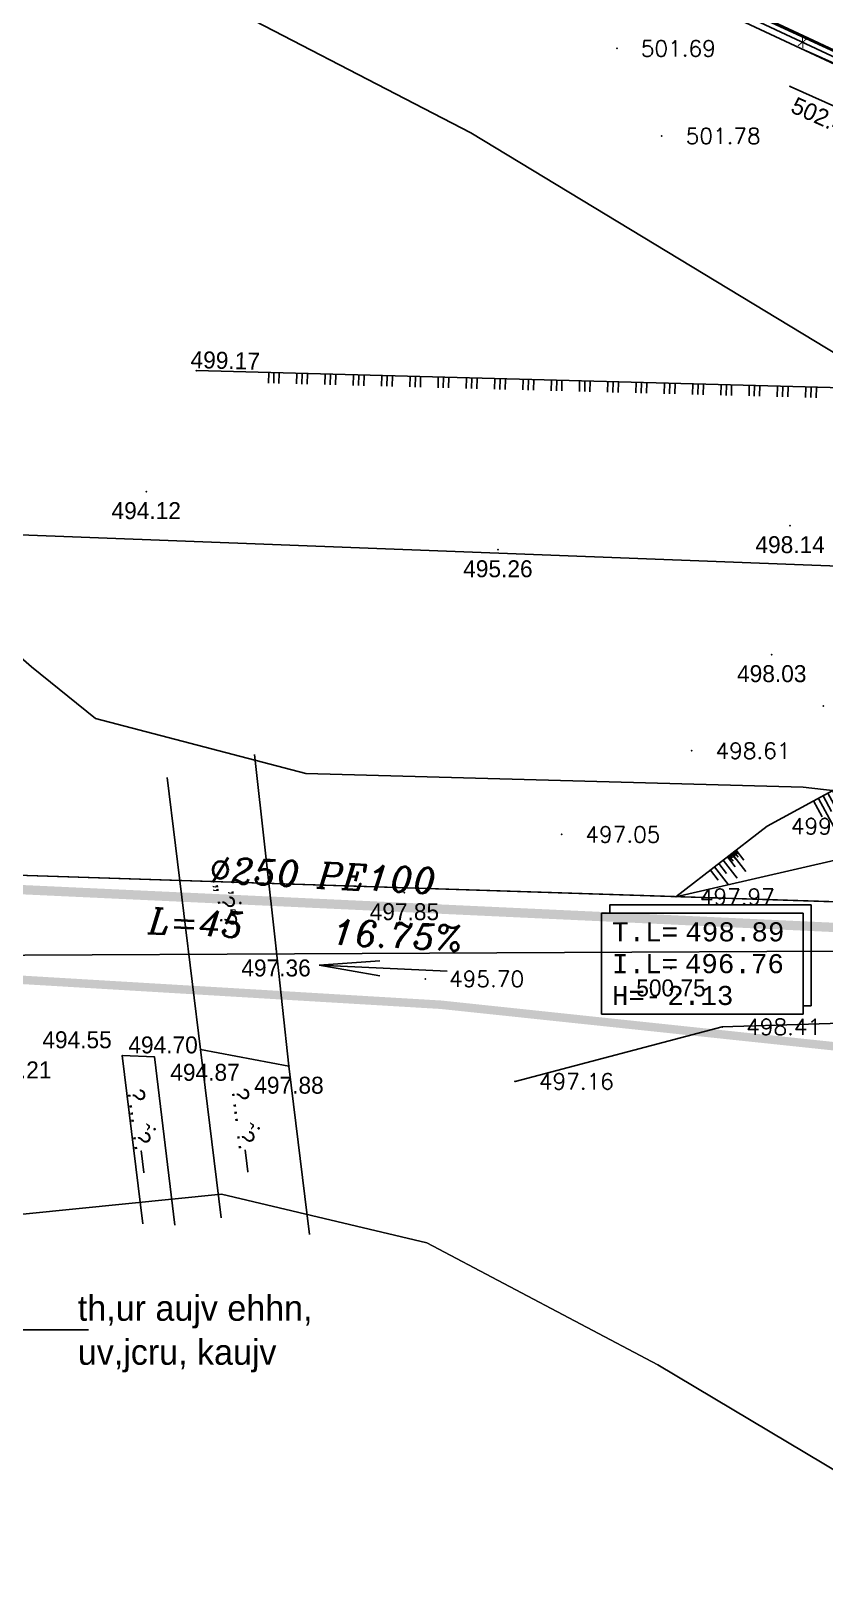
# Model space of a CAD drawing. Header units: metres. Extents: x 222509 to 223547, y 765290 to 766147.
# Drawn here: x 223074.19 to 223092.9, y 765758.05 to 765794.66 of the extents above; entities that cross this region are included whole.
import ezdxf
from ezdxf import colors
from ezdxf.entities.mleader import LeaderData, LeaderLine
from ezdxf.enums import TextEntityAlignment as Align
from ezdxf.math import Vec2, Vec3

# ---------------------------------------------------------------- set-up
doc = ezdxf.new("R2010")
doc.units = ezdxf.units.M
doc.linetypes.add('DASHED', pattern=[19.05, 12.7, -6.35])
for name, color, linetype in [('41', 8, 'Continuous'), ('B65-BIOV', 8, 'Continuous'), ('biuv metuhnan 250', 240, 'Continuous'), ('biuv-kayam-lbetol', 244, 'reka-biyuv$0$Reka_new$0$X_LINE-DASH2'), ('C1600', 3, 'Continuous'), ('CU-SSWR-DATA', 240, 'Continuous'), ('CU-SSWR-SLOP', 240, 'Continuous'), ('CU-SSWR-SLOP-ARROW', 240, 'Continuous'), ('GADER', 6, 'Continuous'), ('K', 8, 'Continuous'), ('M1501', 8, 'Continuous'), ('M2602', 8, 'Continuous'), ('M2812', 8, 'Continuous'), ('M3001', 253, 'Continuous'), ('M4800', 8, 'Continuous'), ('maim kayam', 140, 'DASHED'), ('PNT', 8, 'Continuous'), ('PNTELEV', 5, 'Continuous'), ('R-M', 252, 'Continuous'), ('Sewage-man-names', 240, 'Continuous'), ('T-M', 8, 'Continuous'), ('TEXT-13', 13, 'Continuous')]:
    doc.layers.add(name, color=color, linetype=linetype)
for name, color, linetype, lineweight in [('C1602_0', 3, 'Continuous', 13), ('M1509', 8, 'Continuous', 0), ('M1510', 8, 'Continuous', 25), ('M2601', 8, 'Continuous', 25), ('M2605', 8, 'Continuous', 25)]:
    doc.layers.add(name, color=color, linetype=linetype, lineweight=lineweight)
doc.styles.add('GLONASS', font='techno_n.shx', dxfattribs={"width": 0.86})
doc.styles.add('HANIT_TEXT', font='hebtxt')
doc.styles.add('ITALIC', font='italic')
doc.styles.add('MIRYM', font='mirym.shx')
doc.styles.add('MONO', font='MONOTXT.SHX')
doc.styles.add('PTXT', font='txt.shx')
doc.styles.add('reka-biyuv$0$Reka_new$0$STANDARD', font='HEB')
doc.styles.get("Standard").update_dxf_attribs({"font": 'arial.ttf'})
doc.linetypes.add('reka-biyuv$0$Reka_new$0$X_LINE-DASH2', pattern='A,0.5,-0.25,0.5,-0.0002,["X",reka-biyuv$0$Reka_new$0$STANDARD,S=0.3,R=0,X=0,Y=-0.14],-0.2', length=1.4502)
doc.linetypes.add('SLOPE2_1-50_0-15_1-00', pattern='A,1.5,[90,scadline.shx,S=0.15,R=0,X=0,Y=0],1.5', length=3)

# ---------------------------------------------------------------- blocks, each defined once
blk = doc.blocks.new('ARROW')
for p, q in [((0, 0), (1.006, 0.005)), ((1.006, 0.005), (0.527, 0.062)), ((1.006, 0.005), (0.531, -0.055))]:
    blk.add_line(p, q)
blk = doc.blocks.new('G$C48AC2FB6')
at = {"layer": 'maim kayam', "ltscale": 0.1}
blk.add_lwpolyline([(223137, 765768.647, 0.2, 0.2, 0), (223122.462, 765768.14, 0.2, 0.2, 0), (223107.924, 765769.158, 0.2, 0.2, 0), (223083.851, 765771.701, 0.2, 0.2, 0), (223044.964, 765774.013, 0.2, 0.2, 0), (222992.036, 765772.164, 0.2, 0.2, 0), (222926.762, 765765.458, 0.2, 0.2, 0), (222877.578, 765753.169, 0.2, 0.2, 0)], format="xyseb", dxfattribs=at)
blk = doc.blocks.new('SRVPNO1')
at = {"layer": 'PNTELEV', "color": 8, "style": 'PTXT'}
blk.add_attdef('ELEV2', (1.5, -0.5), '', height=1, dxfattribs=at)
blk = doc.blocks.new('B41')
at = {"layer": '41', "color": 0}
for p, q in [((0.127, 0.765), (0.127, 0)), ((0.382, 0.765), (0.382, 0)), ((0.637, 0.765), (0.637, 0)), ((0, 0.422), (0, 0)), ((0.255, 0.422), (0.255, 0)), ((0.51, 0.422), (0.51, 0)), ((0.765, 0.422), (0.765, 0))]:
    blk.add_line(p, q, dxfattribs=at)
blk = doc.blocks.new('G$C9B10AD15')
at = {"layer": 'B65-BIOV', "color": 8}
for p, q in [((223092.581, 765774.055), (223092.581, 765771.674)), ((223087.635, 765771.479), (223087.635, 765773.86)), ((223087.635, 765773.86), (223092.386, 765773.86)), ((223092.386, 765773.86), (223092.386, 765771.479)), ((223092.386, 765771.479), (223087.635, 765771.479)), ((223092.581, 765771.674), (223092.386, 765771.674))]:
    blk.add_line(p, q, dxfattribs=at)
at = {"layer": 'B65-BIOV', "color": 8, "flags": 128}
blk.add_lwpolyline([(223087.83, 765773.86), (223087.83, 765774.055), (223092.581, 765774.055)], dxfattribs=at)
at = {"layer": 'GADER'}
blk.add_lwpolyline([(223102.867, 765750.639), (223107.731, 765752.845, 0.222322), (223109.233, 765757.085), (223108.564, 765762.659), (223116.39, 765765.917), (223118.669, 765761.143, 0.428928), (223122.797, 765759.486, 0.133732), (223124.228, 765760.52), (223126.931, 765764.433, 0.128739), (223127.489, 765770.43), (223125.764, 765774.785, 0.214233), (223117.271, 765783.143), (223106.671, 765787.818), (223096.054, 765792.674), (223077.601, 765801.3), (223057.898, 765810.53), (223046.621, 765815.7, -0.047574), (223039.174, 765820.352, -0.19257), (223031.748, 765835.088), (223031.287, 765840.87), (223030.625, 765850.447), (223029.608, 765865.945), (223024.761, 765868.858), (223023.624, 765876.642)], format="xyb", dxfattribs=at)
at = {"layer": 'K'}
for points in [[(223102.841, 765750.792), (223107.643, 765752.97, 0.220831), (223109.084, 765757.069), (223108.401, 765762.754), (223116.464, 765766.111), (223118.807, 765761.203, 0.42995), (223122.74, 765759.624, 0.133701), (223124.108, 765760.61), (223126.796, 765764.503, 0.127976), (223127.343, 765770.389), (223125.625, 765774.73, 0.214322), (223117.214, 765783.004), (223106.609, 765787.681), (223095.991, 765792.538), (223077.538, 765801.164), (223057.835, 765810.394), (223046.556, 765815.564, -0.047616), (223039.078, 765820.236, -0.192637), (223031.598, 765835.075), (223031.138, 765840.859), (223030.476, 765850.437), (223029.464, 765865.857), (223024.623, 765868.766), (223023.475, 765876.621)], [(223102.917, 765750.497), (223107.818, 765752.72, 0.223751), (223109.382, 765757.101), (223108.726, 765762.564), (223116.316, 765765.724), (223118.532, 765761.083, 0.427989), (223122.855, 765759.347, 0.13377), (223124.348, 765760.43), (223127.065, 765764.364, 0.129488), (223127.634, 765770.47), (223125.904, 765774.84, 0.214145), (223117.327, 765783.282), (223106.732, 765787.955), (223096.117, 765792.81), (223077.665, 765801.436), (223057.961, 765810.666), (223046.686, 765815.835, -0.047532), (223039.269, 765820.468, -0.192502), (223031.897, 765835.1), (223031.437, 765840.881), (223030.775, 765850.457), (223029.753, 765866.033), (223024.899, 765868.95), (223023.772, 765876.664)]]:
    blk.add_lwpolyline(points, format="xyb", dxfattribs=at)
at = {"layer": 'PNT', "color": 252}
for p in [(223088, 765794.246, 501.692), (223089.058, 765792.182, 501.779), (223092.861, 765778.743, 500.029), (223089.76, 765777.69, 498.61), (223091.538, 765775.909, 499.654), (223086.694, 765775.715, 497.054), (223083.48, 765772.309, 495.7), (223085.598, 765769.893, 497.161)]:
    blk.add_point(p, dxfattribs=at)
at = {"layer": 'PNT', "color": 8}
for p in [(223089.392, 765774.247, 497.966), (223090.484, 765771.178, 498.412)]:
    blk.add_point(p, dxfattribs=at)
at = {"layer": 'R-M'}
blk.add_lwpolyline([(223100.96, 765773.536), (223100.252, 765774.538), (223097.492, 765776.684), (223094.348, 765777.437), (223091.538, 765775.909), (223089.392, 765774.247)], dxfattribs=at)
at = {"layer": 'T-M'}
for points in [[(223089.392, 765774.247), (223093.244, 765775.136), (223095.577, 765775.373), (223098.179, 765775.302), (223100.227, 765773.254)], [(223085.598, 765769.893), (223090.484, 765771.178), (223094.55, 765771.306), (223097.321, 765772.139), (223100.96, 765773.536)]]:
    blk.add_lwpolyline(points, dxfattribs=at)
at = {"layer": 'PNT', "color": 252}
ref = blk.add_blockref('SRVPNO1', (223088, 765794.246, 501.692), dxfattribs=dict(at, xscale=0.375, yscale=0.375, zscale=0.375))
ref.add_attrib('ELEV2', '501.69', (223088.562, 765794.059, 501.692), dxfattribs={"layer": 'PNTELEV', "color": 8, "height": 0.375, "style": 'PTXT'})
ref = blk.add_blockref('SRVPNO1', (223089.058, 765792.182, 501.779), dxfattribs=dict(at, xscale=0.375, yscale=0.375, zscale=0.375))
ref.add_attrib('ELEV2', '501.78', (223089.62, 765791.995, 501.779), dxfattribs={"layer": 'PNTELEV', "color": 8, "height": 0.375, "style": 'PTXT'})
ref = blk.add_blockref('SRVPNO1', (223089.76, 765777.69, 498.61), dxfattribs=dict(at, xscale=0.375, yscale=0.375, zscale=0.375))
ref.add_attrib('ELEV2', '498.61', (223090.323, 765777.502, 498.61), dxfattribs={"layer": 'PNTELEV', "color": 8, "height": 0.375, "style": 'PTXT'})
ref = blk.add_blockref('SRVPNO1', (223086.694, 765775.715, 497.054), dxfattribs=dict(at, xscale=0.375, yscale=0.375, zscale=0.375))
ref.add_attrib('ELEV2', '497.05', (223087.256, 765775.527, 497.054), dxfattribs={"layer": 'PNTELEV', "color": 8, "height": 0.375, "style": 'PTXT'})
ref = blk.add_blockref('SRVPNO1', (223091.538, 765775.909, 499.654), dxfattribs=dict(at, xscale=0.375, yscale=0.375, zscale=0.375))
ref.add_attrib('ELEV2', '499.65', (223092.101, 765775.721, 499.654), dxfattribs={"layer": 'PNTELEV', "color": 8, "height": 0.375, "style": 'PTXT'})
at = {"layer": 'PNT', "color": 8}
ref = blk.add_blockref('SRVPNO1', (223089.392, 765774.247, 497.966), dxfattribs=dict(at, xscale=0.375, yscale=0.375, zscale=0.375))
ref.add_attrib('ELEV2', '497.97', (223089.954, 765774.059, 497.966), dxfattribs={"layer": 'PNTELEV', "color": 8, "height": 0.375, "style": 'PTXT'})
at = {"layer": 'PNT', "color": 252}
ref = blk.add_blockref('SRVPNO1', (223083.48, 765772.309, 495.7), dxfattribs=dict(at, xscale=0.375, yscale=0.375, zscale=0.375))
ref.add_attrib('ELEV2', '495.70', (223084.043, 765772.122, 495.7), dxfattribs={"layer": 'PNTELEV', "color": 8, "height": 0.375, "style": 'PTXT'})
at = {"layer": 'PNT', "color": 8}
ref = blk.add_blockref('SRVPNO1', (223090.484, 765771.178, 498.412), dxfattribs=dict(at, xscale=0.375, yscale=0.375, zscale=0.375))
ref.add_attrib('ELEV2', '498.41', (223091.046, 765770.99, 498.412), dxfattribs={"layer": 'PNTELEV', "color": 8, "height": 0.375, "style": 'PTXT'})
at = {"layer": 'PNT', "color": 252}
ref = blk.add_blockref('SRVPNO1', (223085.598, 765769.893, 497.161), dxfattribs=dict(at, xscale=0.375, yscale=0.375, zscale=0.375))
ref.add_attrib('ELEV2', '497.16', (223086.16, 765769.706, 497.161), dxfattribs={"layer": 'PNTELEV', "color": 8, "height": 0.375, "style": 'PTXT'})
at = {"layer": 'R-M', "rotation": 208.5361201623263}
blk.add_blockref('B41', (223093.307, 765776.871), dxfattribs=at)
at = {"layer": 'R-M', "yscale": 0.7, "rotation": 217.7564970170932}
blk.add_blockref('B41', (223090.807, 765775.343), dxfattribs=at)
at = {"layer": 'B65-BIOV', "color": 8, "style": 'MONO'}
for s, p in [('T.L= ', (223087.884, 765773.195)), (' 498.89', (223089.222, 765773.195)), ('I.L= ', (223087.884, 765772.445)), (' 496.76', (223089.21, 765772.445)), ('H=- ', (223087.884, 765771.695)), (' 2.13', (223088.797, 765771.695))]:
    blk.add_text(s, height=0.45, dxfattribs=at).set_placement(p)
at = {"layer": 'GADER', "style": 'GLONASS', "text_generation_flag": 2, "width": 0.86}
blk.add_text('X', height=0.25, rotation=334.9447, dxfattribs=at).set_placement((223092.376, 765794.393), align=Align.MIDDLE_CENTER)
blk = doc.blocks.new('G$CFB36F9AD')
at = {"layer": 'M1509'}
for points in [[(223089.392, 765774.247), (223093.244, 765775.136), (223095.577, 765775.373), (223098.179, 765775.302), (223100.227, 765773.254)], [(223085.598, 765769.893), (223090.484, 765771.178), (223094.55, 765771.306), (223097.321, 765772.139), (223100.96, 765773.536)]]:
    blk.add_lwpolyline(points, dxfattribs=at)
at = {"layer": 'M1510', "linetype": 'SLOPE2_1-50_0-15_1-00', "flags": 128}
blk.add_lwpolyline([(223100.96, 765773.536), (223100.252, 765774.538), (223097.492, 765776.684), (223094.348, 765777.437), (223091.538, 765775.909), (223089.392, 765774.247)], dxfattribs=at)
at = {"layer": 'M2601'}
blk.add_lwpolyline([(223102.867, 765750.639), (223107.731, 765752.845, 0.222322), (223109.233, 765757.085), (223108.564, 765762.659), (223116.39, 765765.917), (223118.669, 765761.143, 0.428928), (223122.797, 765759.486, 0.133732), (223124.228, 765760.52), (223126.931, 765764.433, 0.128739), (223127.489, 765770.43), (223125.764, 765774.785, 0.214233), (223117.271, 765783.143), (223106.671, 765787.818), (223096.054, 765792.674), (223077.601, 765801.3), (223057.898, 765810.53), (223046.621, 765815.7, -0.047574), (223039.174, 765820.352, -0.19257), (223031.748, 765835.088), (223031.287, 765840.87), (223030.625, 765850.447), (223029.608, 765865.945), (223024.761, 765868.858), (223023.624, 765876.642)], format="xyb", dxfattribs=at)
at = {"layer": 'M2605'}
for points in [[(223102.841, 765750.792), (223107.643, 765752.97, 0.220831), (223109.084, 765757.069), (223108.401, 765762.754), (223116.464, 765766.111), (223118.807, 765761.203, 0.42995), (223122.74, 765759.624, 0.133701), (223124.108, 765760.61), (223126.796, 765764.503, 0.127976), (223127.343, 765770.389), (223125.625, 765774.73, 0.214322), (223117.214, 765783.004), (223106.609, 765787.681), (223095.991, 765792.538), (223077.538, 765801.164), (223057.835, 765810.394), (223046.556, 765815.564, -0.047616), (223039.078, 765820.236, -0.192637), (223031.598, 765835.075), (223031.138, 765840.859), (223030.476, 765850.437), (223029.464, 765865.857), (223024.623, 765868.766), (223023.475, 765876.621)], [(223102.917, 765750.497), (223107.818, 765752.72, 0.223751), (223109.382, 765757.101), (223108.726, 765762.564), (223116.316, 765765.724), (223118.532, 765761.083, 0.427989), (223122.855, 765759.347, 0.13377), (223124.348, 765760.43), (223127.065, 765764.364, 0.129488), (223127.634, 765770.47), (223125.904, 765774.84, 0.214145), (223117.327, 765783.282), (223106.732, 765787.955), (223096.117, 765792.81), (223077.665, 765801.436), (223057.961, 765810.666), (223046.686, 765815.835, -0.047532), (223039.269, 765820.468, -0.192502), (223031.897, 765835.1), (223031.437, 765840.881), (223030.775, 765850.457), (223029.753, 765866.033), (223024.899, 765868.95), (223023.772, 765876.664)]]:
    blk.add_lwpolyline(points, format="xyb", dxfattribs=at)
at = {"layer": 'M4800'}
for p, q in [((223092.581, 765774.055), (223092.581, 765771.674)), ((223087.635, 765771.479), (223087.635, 765773.86)), ((223087.635, 765773.86), (223092.386, 765773.86)), ((223092.386, 765773.86), (223092.386, 765771.479)), ((223092.386, 765771.479), (223087.635, 765771.479)), ((223092.581, 765771.674), (223092.386, 765771.674))]:
    blk.add_line(p, q, dxfattribs=at)
at = {"layer": 'M4800', "flags": 128}
blk.add_lwpolyline([(223087.83, 765773.86), (223087.83, 765774.055), (223092.581, 765774.055)], dxfattribs=at)
at = {"layer": 'PNT'}
for p in [(223088, 765794.246, 501.692), (223089.058, 765792.182, 501.779), (223092.861, 765778.743, 500.029), (223089.76, 765777.69, 498.61), (223091.538, 765775.909, 499.654), (223086.694, 765775.715, 497.054), (223089.392, 765774.247, 497.966), (223083.48, 765772.309, 495.7), (223090.484, 765771.178, 498.412), (223085.598, 765769.893, 497.161)]:
    blk.add_point(p, dxfattribs=at)
at = {"layer": 'M1510', "linetype": 'SLOPE2_1-50_0-15_1-00', "xscale": 0.3000000000325777, "yscale": 0.2099999999627471, "zscale": 0.3000000000325777, "rotation": 217.7564970213382}
blk.add_blockref('B41', (223090.792, 765775.331), dxfattribs=at)
at = {"layer": 'PNT'}
ref = blk.add_blockref('SRVPNO1', (223088, 765794.246, 501.692), dxfattribs=dict(at, xscale=0.375, yscale=0.375, zscale=0.375))
ref.add_attrib('ELEV2', '501.69', (223088.562, 765794.059, 501.692), dxfattribs={"layer": 'PNTELEV', "color": 8, "height": 0.375, "style": 'PTXT'})
ref = blk.add_blockref('SRVPNO1', (223089.058, 765792.182, 501.779), dxfattribs=dict(at, xscale=0.375, yscale=0.375, zscale=0.375))
ref.add_attrib('ELEV2', '501.78', (223089.62, 765791.995, 501.779), dxfattribs={"layer": 'PNTELEV', "color": 8, "height": 0.375, "style": 'PTXT'})
ref = blk.add_blockref('SRVPNO1', (223089.76, 765777.69, 498.61), dxfattribs=dict(at, xscale=0.375, yscale=0.375, zscale=0.375))
ref.add_attrib('ELEV2', '498.61', (223090.323, 765777.502, 498.61), dxfattribs={"layer": 'PNTELEV', "color": 8, "height": 0.375, "style": 'PTXT'})
ref = blk.add_blockref('SRVPNO1', (223086.694, 765775.715, 497.054), dxfattribs=dict(at, xscale=0.375, yscale=0.375, zscale=0.375))
ref.add_attrib('ELEV2', '497.05', (223087.256, 765775.527, 497.054), dxfattribs={"layer": 'PNTELEV', "color": 8, "height": 0.375, "style": 'PTXT'})
ref = blk.add_blockref('SRVPNO1', (223091.538, 765775.909, 499.654), dxfattribs=dict(at, xscale=0.375, yscale=0.375, zscale=0.375))
ref.add_attrib('ELEV2', '499.65', (223092.101, 765775.721, 499.654), dxfattribs={"layer": 'PNTELEV', "color": 8, "height": 0.375, "style": 'PTXT'})
ref = blk.add_blockref('SRVPNO1', (223089.392, 765774.247, 497.966), dxfattribs=dict(at, xscale=0.375, yscale=0.375, zscale=0.375))
ref.add_attrib('ELEV2', '497.97', (223089.954, 765774.059, 497.966), dxfattribs={"layer": 'PNTELEV', "color": 8, "height": 0.375, "style": 'PTXT'})
ref = blk.add_blockref('SRVPNO1', (223083.48, 765772.309, 495.7), dxfattribs=dict(at, xscale=0.375, yscale=0.375, zscale=0.375))
ref.add_attrib('ELEV2', '495.70', (223084.043, 765772.122, 495.7), dxfattribs={"layer": 'PNTELEV', "color": 8, "height": 0.375, "style": 'PTXT'})
ref = blk.add_blockref('SRVPNO1', (223090.484, 765771.178, 498.412), dxfattribs=dict(at, xscale=0.375, yscale=0.375, zscale=0.375))
ref.add_attrib('ELEV2', '498.41', (223091.046, 765770.99, 498.412), dxfattribs={"layer": 'PNTELEV', "color": 8, "height": 0.375, "style": 'PTXT'})
ref = blk.add_blockref('SRVPNO1', (223085.598, 765769.893, 497.161), dxfattribs=dict(at, xscale=0.375, yscale=0.375, zscale=0.375))
ref.add_attrib('ELEV2', '497.16', (223086.16, 765769.706, 497.161), dxfattribs={"layer": 'PNTELEV', "color": 8, "height": 0.375, "style": 'PTXT'})
at = {"layer": 'M2601', "style": 'GLONASS', "text_generation_flag": 2, "width": 0.86}
blk.add_text('X', height=0.25, rotation=334.9447, dxfattribs=at).set_placement((223092.376, 765794.393), align=Align.MIDDLE_CENTER)
at = {"layer": 'M4800', "style": 'MONO'}
for s, p in [('T.L= ', (223087.884, 765773.195)), (' 498.89', (223089.222, 765773.195)), ('I.L= ', (223087.884, 765772.445)), (' 496.76', (223089.21, 765772.445)), ('H=- ', (223087.884, 765771.695)), (' 2.13', (223088.797, 765771.695))]:
    blk.add_text(s, height=0.45, dxfattribs=at).set_placement(p)
blk = doc.blocks.new('M1502_P')
blk.add_point((0, 0))
at = {"style": 'HANIT_TEXT', "flags": 1}
blk.add_attdef('NAME', text='', height=1.6, dxfattribs=at).set_placement((0, 0.5), align=Align.BOTTOM_CENTER)
at = {"style": 'HANIT_TEXT'}
blk.add_attdef('HEIGHT', text='', height=1.6, dxfattribs=at).set_placement((0, -1), align=Align.TOP_CENTER)
at = {"style": 'HANIT_TEXT', "flags": 1}
blk.add_attdef('MARK', text='', height=1.6, dxfattribs=at).set_placement((0, -3), align=Align.TOP_CENTER)
blk = doc.blocks.new('M2406_A')
blk.add_circle((0, 0), 0.05)
at = {"style": 'HANIT_TEXT', "flags": 1}
blk.add_attdef('NAME', text='', height=1.6, dxfattribs=at).set_placement((0, 0.5), align=Align.BOTTOM_CENTER)
at = {"style": 'HANIT_TEXT'}
for tag, p in [('MARK', (0, -0.5)), ('DESC', (0, -3))]:
    blk.add_attdef(tag, text='', height=1.6, dxfattribs=at).set_placement(p, align=Align.TOP_CENTER)
blk = doc.blocks.new('M2812_A')
blk.add_circle((0, 0), 0.05)
at = {"style": 'HANIT_TEXT'}
blk.add_attdef('MARK', text='', height=1.6, dxfattribs=at).set_placement((0, -0.5), align=Align.TOP_CENTER)
at = {"style": 'HANIT_TEXT', "flags": 1}
blk.add_attdef('TYPE', text='', height=1.6, dxfattribs=at).set_placement((0, -3), align=Align.TOP_CENTER)
blk = doc.blocks.new('M1510_G')
at = {"color": 17}
for p, q in [((-0.5, 0), (-0.5, 1)), ((0, 0), (0, 1)), ((0.5, 0), (0.5, 1))]:
    blk.add_line(p, q, dxfattribs=at)
blk = doc.blocks.new('G$C17BD8FF4')
at = {"layer": 'C1600'}
for points in [[(223157.168, 765728.369), (223146.76, 765724.5), (223141.036, 765735.955), (223133.69, 765739.09), (223136.907, 765753.993), (223138.078, 765759.419), (223139.219, 765762.688), (223140.203, 765767.125), (223118.781, 765777.812), (223115.25, 765779.25), (223109.281, 765780.75), (223105.984, 765781.312), (223102.734, 765781.688), (223092.594, 765782.062), (223071.469, 765782.875), (223066.641, 765783.062), (223008.922, 765784.875), (222997.891, 765778.812), (222964.641, 765784.125)], [(222964.641, 765784.125), (222997.891, 765778.812), (223008.922, 765784.875), (223066.641, 765783.062), (223071.469, 765782.875), (223092.594, 765782.062), (223102.734, 765781.688), (223105.984, 765781.312), (223109.281, 765780.75), (223115.25, 765779.25), (223118.781, 765777.812), (223140.203, 765767.125), (223139.219, 765762.688), (223138.078, 765759.419), (223113.989, 765771.606), (223104.92, 765773.745), (223010.981, 765776.807), (222999.582, 765770.71), (222962.172, 765776.227)], [(222831.792, 765764.058), (222835.36, 765764.923), (222845.442, 765757.235), (222882.056, 765752.647), (222908.246, 765760.436), (222920.188, 765761.379), (222933.859, 765765.757), (222949.883, 765768.303), (222957.169, 765775.153), (222962.172, 765776.227), (222999.582, 765770.71), (223010.981, 765776.807), (223104.92, 765773.745), (223113.989, 765771.606), (223138.078, 765759.419), (223136.907, 765753.993), (223133.69, 765739.09), (223141.036, 765735.955), (223146.76, 765724.5), (223157.168, 765728.369)]]:
    blk.add_lwpolyline(points, dxfattribs=at)
at = {"layer": 'C1602_0'}
for points in [[(223050.5, 765825.438), (223144.234, 765781.312), (223140.203, 765767.125), (223118.781, 765777.812), (223115.25, 765779.25), (223109.281, 765780.75), (223105.984, 765781.312), (223102.734, 765781.688), (223092.594, 765782.062), (223071.469, 765782.875), (223066.641, 765783.062), (223008.922, 765784.875), (222997.891, 765778.812), (222964.641, 765784.125)], [(222964.641, 765784.125), (222997.891, 765778.812), (223008.922, 765784.875), (223066.641, 765783.062), (223071.469, 765782.875), (223092.594, 765782.062), (223102.734, 765781.688), (223105.984, 765781.312), (223109.281, 765780.75), (223115.25, 765779.25), (223118.781, 765777.812), (223140.203, 765767.125), (223139.219, 765762.688), (223138.078, 765759.419), (223113.989, 765771.606), (223104.92, 765773.745), (223010.981, 765776.807), (222999.582, 765770.71), (222962.172, 765776.227)], [(223010.981, 765776.807), (223104.92, 765773.745)], [(223093.77, 765760.343), (223088.962, 765763.21), (223083.518, 765766.085), (223078.68, 765767.235), (223072.971, 765766.66), (223064.654, 765765.51), (223054.221, 765763.223)], [(223092.974, 765748.629), (223092.885, 765748.585), (223092.796, 765748.543), (223092.705, 765748.502), (223092.614, 765748.463), (223092.522, 765748.426), (223092.43, 765748.39), (223069.84, 765738.7), (223054.221, 765763.223), (223064.654, 765765.51), (223072.971, 765766.66), (223078.68, 765767.235), (223083.518, 765766.085), (223088.962, 765763.21), (223093.77, 765760.343)]]:
    blk.add_lwpolyline(points, dxfattribs=at)
at = {"layer": 'M1510'}
blk.add_lwpolyline([(223106.001, 765776.201, 0.044734), (223108.314, 765778.313, 0.337429), (223108.539, 765781.251, 0.164341), (223098.298, 765786.113), (223078.083, 765786.651)], format="xyb", dxfattribs=at)
at = {"layer": 'M2602'}
for points in [[(223112.083, 765763.938), (223116.327, 765765.771), (223118.507, 765761.147, 0.294545), (223122.838, 765759.317, 0.314922), (223128.024, 765767.358, 0.073137), (223126.384, 765773.763, 0.117544), (223122.874, 765779.606, 0.062738), (223118.82, 765782.38), (223112.838, 765785.08), (223092.458, 765794.193)], [(223111.871, 765764.831), (223116.826, 765766.939), (223119.134, 765761.152, 0.380841), (223123.757, 765760.446, 0.256683), (223127.217, 765767.348, 0.096237), (223125.419, 765774.47, 0.1737), (223118.144, 765781.714), (223108.865, 765785.727), (223102.223, 765788.81), (223092.082, 765793.353)]]:
    blk.add_lwpolyline(points, format="xyb", dxfattribs=at)
for points, elevation in [([(223080.27, 765770.254), (223078.187, 765770.648), (223078.673, 765766.678)], 494.87), ([(223077.096, 765770.471), (223076.341, 765770.502), (223076.827, 765766.532)], 494.554), ([(223077.096, 765770.471), (223077.582, 765766.501)], 494.704), ([(223080.27, 765770.254), (223080.756, 765766.284)], 497.884)]:
    blk.add_lwpolyline(points, dxfattribs=dict(at, elevation=elevation))
at = {"layer": 'M2812', "elevation": 494.87}
for points in [[(223080.27, 765770.254), (223079.965, 765773.018), (223079.46, 765777.598)], [(223078.187, 765770.648), (223077.402, 765777.061)]]:
    blk.add_lwpolyline(points, dxfattribs=at)
at = {"layer": 'M1501'}
ref = blk.add_blockref('M1502_P', (223092.082, 765793.353, 502.438), dxfattribs=dict(at, xscale=0.25, yscale=0.25, zscale=0.25, rotation=155.8684109347706))
ref.add_attrib('HEIGHT', '502.44', dxfattribs={"layer": '0', "height": 0.4, "rotation": 335.8684, "style": 'HANIT_TEXT'}).set_placement((223092.978, 765792.785), align=Align.TOP_CENTER)
ref = blk.add_blockref('M1502_P', (223078.083, 765786.651, 499.169), dxfattribs=dict(at, xscale=0.25, yscale=0.25, zscale=0.25, rotation=358.4754956885433))
ref.add_attrib('HEIGHT', '499.17', dxfattribs={"layer": '0', "height": 0.4, "rotation": 358.4755, "style": 'HANIT_TEXT'}).set_placement((223078.773, 765787.092), align=Align.TOP_CENTER)
ref = blk.add_blockref('M1502_P', (223076.905, 765783.8, 494.123), dxfattribs=dict(at, xscale=0.25, yscale=0.25, zscale=0.25))
ref.add_attrib('HEIGHT', '494.12', dxfattribs={"layer": '0', "height": 0.4, "style": 'HANIT_TEXT'}).set_placement((223076.905, 765783.55), align=Align.TOP_CENTER)
ref = blk.add_blockref('M1502_P', (223092.082, 765782.998, 498.144), dxfattribs=dict(at, xscale=0.25, yscale=0.25, zscale=0.25))
ref.add_attrib('HEIGHT', '498.14', dxfattribs={"layer": '0', "height": 0.4, "style": 'HANIT_TEXT'}).set_placement((223092.082, 765782.748), align=Align.TOP_CENTER)
ref = blk.add_blockref('M1502_P', (223085.194, 765782.43, 495.265), dxfattribs=dict(at, xscale=0.25, yscale=0.25, zscale=0.25))
ref.add_attrib('HEIGHT', '495.26', dxfattribs={"layer": '0', "height": 0.4, "style": 'HANIT_TEXT'}).set_placement((223085.194, 765782.18), align=Align.TOP_CENTER)
ref = blk.add_blockref('M1502_P', (223091.649, 765779.957, 498.029), dxfattribs=dict(at, xscale=0.25, yscale=0.25, zscale=0.25))
ref.add_attrib('HEIGHT', '498.03', dxfattribs={"layer": '0', "height": 0.4, "style": 'HANIT_TEXT'}).set_placement((223091.649, 765779.707), align=Align.TOP_CENTER)
ref = blk.add_blockref('M1502_P', (223082.99, 765774.345, 497.85), dxfattribs=dict(at, xscale=0.25, yscale=0.25, zscale=0.25))
ref.add_attrib('HEIGHT', '497.85', dxfattribs={"layer": '0', "height": 0.4, "style": 'HANIT_TEXT'}).set_placement((223082.99, 765774.095), align=Align.TOP_CENTER)
ref = blk.add_blockref('M1502_P', (223079.965, 765773.018, 497.36), dxfattribs=dict(at, xscale=0.25, yscale=0.25, zscale=0.25))
ref.add_attrib('HEIGHT', '497.36', dxfattribs={"layer": '0', "height": 0.4, "style": 'HANIT_TEXT'}).set_placement((223079.965, 765772.768), align=Align.TOP_CENTER)
ref = blk.add_blockref('M1502_P', (223089.274, 765772.548, 500.752), dxfattribs=dict(at, xscale=0.25, yscale=0.25, zscale=0.25))
ref.add_attrib('HEIGHT', '500.75', dxfattribs={"layer": '0', "height": 0.4, "style": 'HANIT_TEXT'}).set_placement((223089.274, 765772.298), align=Align.TOP_CENTER)
ref = blk.add_blockref('M1502_P', (223076.341, 765770.502, 494.554), dxfattribs=dict(at, xscale=0.25, yscale=0.25, zscale=0.25))
ref.add_attrib('HEIGHT', '494.55', dxfattribs={"layer": '0', "height": 0.4, "style": 'HANIT_TEXT'}).set_placement((223075.274, 765771.075), align=Align.TOP_CENTER)
ref = blk.add_blockref('M1502_P', (223077.096, 765770.471, 494.704), dxfattribs=dict(at, xscale=0.25, yscale=0.25, zscale=0.25))
ref.add_attrib('HEIGHT', '494.70', dxfattribs={"layer": '0', "height": 0.4, "style": 'HANIT_TEXT'}).set_placement((223077.302, 765770.954), align=Align.TOP_CENTER)
ref = blk.add_blockref('M1502_P', (223078.187, 765770.648, 494.87), dxfattribs=dict(at, xscale=0.25, yscale=0.25, zscale=0.25))
ref.add_attrib('HEIGHT', '494.87', dxfattribs={"layer": '0', "height": 0.4, "style": 'HANIT_TEXT'}).set_placement((223078.29, 765770.308), align=Align.TOP_CENTER)
ref = blk.add_blockref('M1502_P', (223073.345, 765769.906, 494.213), dxfattribs=dict(at, xscale=0.25, yscale=0.25, zscale=0.25))
ref.add_attrib('HEIGHT', '494.21', dxfattribs={"layer": '0', "height": 0.4, "style": 'HANIT_TEXT'}).set_placement((223073.853, 765770.365), align=Align.TOP_CENTER)
ref = blk.add_blockref('M1502_P', (223080.27, 765770.254, 497.884), dxfattribs=dict(at, xscale=0.25, yscale=0.25, zscale=0.25))
ref.add_attrib('HEIGHT', '497.88', dxfattribs={"layer": '0', "height": 0.4, "style": 'HANIT_TEXT'}).set_placement((223080.27, 765770.004), align=Align.TOP_CENTER)
at = {"layer": 'M1510', "xscale": 0.25, "yscale": 0.25, "zscale": 0.25, "rotation": 178.4754956885434}
for p in [(223079.916, 765786.602, 499.169), (223080.582, 765786.584, 499.169), (223081.249, 765786.567, 499.169), (223081.915, 765786.549, 499.169), (223082.581, 765786.531, 499.169), (223083.248, 765786.514, 499.169), (223083.914, 765786.496, 499.169), (223084.581, 765786.478, 499.169), (223085.247, 765786.46, 499.169), (223085.914, 765786.443, 499.169), (223086.58, 765786.425, 499.169), (223087.246, 765786.407, 499.169), (223087.913, 765786.389, 499.169), (223088.579, 765786.372, 499.169), (223089.246, 765786.354, 499.169), (223089.912, 765786.336, 499.169), (223090.579, 765786.318, 499.169), (223091.245, 765786.301, 499.169), (223091.911, 765786.283, 499.169), (223092.578, 765786.265, 499.169)]:
    blk.add_blockref('M1510_G', p, dxfattribs=at)
at = {"layer": 'M2602', "xscale": 0.25, "yscale": 0.25, "zscale": 0.25, "rotation": 276.9794727619919}
for p in [(223077.104, 765768.767, 494.353), (223079.555, 765768.787, 494.353)]:
    blk.add_blockref('M2406_A', p, dxfattribs=at).add_auto_attribs({'MARK': '\x8f…ˆ\x81.—'})
at = {"layer": 'M2812', "xscale": 0.25, "yscale": 0.25, "zscale": 0.25, "rotation": 276.9794727617008}
blk.add_blockref('M2812_A', (223079.122, 765774.099), dxfattribs=at).add_auto_attribs({'MARK': '„’\x8c‘\x8e'})
blk = doc.blocks.new('G$CEBE070F1')
at = {"layer": 'M1510'}
blk.add_polyline3d([(223040.62, 765816.28, 505.92), (223050.17, 765810.06, 505.42), (223056.9, 765806.57, 504.84), (223070.83, 765799.37, 503.65), (223084.56, 765792.26, 502.77), (223093.24, 765787, 502.86), (223100.52, 765783.09, 503.43), (223104.39, 765780.63, 503.81), (223107.44, 765778.08, 504.15), (223108.12, 765776.44, 504.16), (223108.58, 765775.35, 504.16), (223107.17, 765773, 504.18)], dxfattribs=at)
at = {"layer": 'M2605'}
blk.add_polyline3d([(223030.67, 765847.52, 510.84), (223031.82, 765834.44, 509.76), (223033.48, 765828.24, 509.34), (223036.42, 765822.93, 509.07), (223041.18, 765818.68, 508.83), (223047.67, 765815.15, 508.43), (223059.02, 765810, 508.02), (223078.06, 765801.12, 507.94), (223097.84, 765792, 508.45), (223108.54, 765787.25, 508.75), (223116.92, 765783.31, 508.88), (223121.66, 765780.6, 508.89), (223124.63, 765776.83, 509.09), (223126.89, 765771.88, 509.44), (223127.43, 765768.19, 509.75), (223126.76, 765764.58, 510.07), (223124.74, 765761.65, 510.43), (223122.92, 765759.87, 510.59), (223121.27, 765759.36, 510.59), (223120.16, 765759.57, 510.6), (223119.2, 765760.52, 510.6), (223116.6, 765766.07, 510.6), (223108.73, 765762.85, 510.87), (223108.8, 765761.85, 510.86)], dxfattribs=at)
at = {"layer": 'M3001'}
blk.add_polyline3d([(223124.26, 765773.51, 506.96), (223112.14, 765770.61, 505.23), (223105.84, 765770.35, 503.99), (223103.76, 765772.72, 503.26), (223102.97, 765775.62, 501.28), (223092.39, 765776.83, 498.03), (223080.67, 765777.15, 495.02), (223075.71, 765778.45, 494.18), (223074.2, 765779.67, 493.92), (223072.56, 765781.1, 493.75), (223070.95, 765782.32, 493.62), (223062.99, 765784.74, 493.53), (223056.74, 765785.25, 493.06), (223050.64, 765784.68, 492.29), (223043.06, 765783.65, 488.98), (223023.34, 765782.08, 485.49), (222998.54, 765779.7, 482.03), (222975.57, 765777.11, 478.57)], dxfattribs=at)
blk = doc.blocks.new('G$CDE37A9AE')
at = {"layer": 'biuv metuhnan 250', "const_width": 0.22}
blk.add_lwpolyline([(223102.523, 765773.087), (223058.602, 765775.129)], dxfattribs=at)
at = {"layer": 'biuv-kayam-lbetol', "ltscale": 1.5}
blk.add_lwpolyline([(223119.049, 765769.734), (223096.301, 765772.978), (223058.13, 765772.795), (222914.842, 765749.072), (222889.934, 765743.113), (222868.975, 765740.257)], dxfattribs=at)
at = {"layer": 'CU-SSWR-SLOP-ARROW', "color": 2, "xscale": 3, "yscale": 3, "rotation": 177.0314517529421}
blk.add_blockref('ARROW', (223083.996, 765772.49), dxfattribs=at)
at = {"layer": 'CU-SSWR-DATA', "style": 'ITALIC'}
for s, p in [('%%c250 PE100', (223081.068, 765774.755)), ('L=45', (223078.086, 765773.632))]:
    blk.add_text(s, height=0.6, rotation=357.0314, dxfattribs=at).set_placement(p, align=Align.MIDDLE_CENTER)
at = {"layer": 'CU-SSWR-SLOP', "style": 'ITALIC'}
blk.add_text('16.75%', height=0.6, rotation=357.0314, dxfattribs=at).set_placement((223082.824, 765773.341), align=Align.MIDDLE_CENTER)
at = {"layer": 'TEXT-13', "style": 'MIRYM'}
for s, p in [('th,ur aujv ehhn,', (223075.293, 765764.25)), ('uv,jcru, kaujv', (223075.293, 765763.213))]:
    blk.add_text(s, height=0.6, dxfattribs=at).set_placement(p)
at = {"layer": 'Sewage-man-names'}
ml = blk.add_multileader_mtext('Standard', dxfattribs=at)
ml.set_content(' ', color=256)
ml.set_leader_properties()
ml.build(insert=Vec2(0, 0))
ml.multileader.update_dxf_attribs({"dogleg_length": 6.143, "arrow_head_size": 0.5})
ctx = ml.context
ctx.base_point, ctx.arrow_head_size, ctx.plane_origin = Vec3(223089.094, 765768.419), 0.5, Vec3(223101.457, 765768.246)
ctx.text_align_type = 2
notes = []
notes.append((ctx, [(0, (1, 1, 0), (223100.79, 765768.419), (-1, 0), 6.143, [(0, [(223102.523, 765772.587)], 0, [])])]))
ctx.mtext.insert, ctx.mtext.rotation, ctx.mtext.alignment, ctx.mtext.flow_direction = Vec3(223092.646, 765770.42), 6.283185, 3, 5
at = {"layer": 'TEXT-13'}
ml = blk.add_multileader_mtext('Standard', dxfattribs=at)
ml.set_content(' ', color=256)
ml.set_leader_properties()
ml.build(insert=Vec2(0, 0))
ml.multileader.update_dxf_attribs({"text_right_attachment_type": 6, "dogleg_length": 8.484, "arrow_head_size": 0.5})
ctx = ml.context
ctx.base_point, ctx.char_height, ctx.arrow_head_size, ctx.landing_gap_size, ctx.plane_origin, ctx.plane_x_axis, ctx.plane_y_axis = Vec3(223075.641, 765763.954), 0.165, 0.5, 0.0824, Vec3(223038.213, 765632.959), Vec3(-1, 0), Vec3(0, -1)
ctx.right_attachment, ctx.text_align_type = 6, 2
notes.append((ctx, [(0, (1, 1, 0), (223066.929, 765764.036), (1, 0), 8.484, [(0, [(223058.555, 765772.355)], 0, [])])]))
ctx.mtext.insert, ctx.mtext.text_direction, ctx.mtext.rotation, ctx.mtext.alignment, ctx.mtext.flow_direction = Vec3(223075.495, 765763.871), Vec3(-1, 0), 3.141593, 3, 5
for ctx, leaders in notes:
    for number, flags, end, landing, length, lines in leaders:
        leader = LeaderData()
        leader.index, (leader.has_last_leader_line, leader.has_dogleg_vector, leader.attachment_direction) = number, flags
        leader.last_leader_point, leader.dogleg_vector, leader.dogleg_length = Vec3(end), Vec3(landing), length
        for number, points, colour, breaks in lines:
            line = LeaderLine()
            line.index, line.vertices, line.color, line.breaks = number, Vec3.list(points), colors.encode_raw_color(colour), breaks
            leader.lines.append(line)
        ctx.leaders.append(leader)

msp = doc.modelspace()

# ---------------------------------------------------------------- block references
for name in ['G$CEBE070F1', 'G$C48AC2FB6', 'G$CDE37A9AE', 'G$C9B10AD15', 'G$CFB36F9AD', 'G$C17BD8FF4']:
    msp.add_blockref(name, (0, 0))

doc.saveas('drawing.dxf')
